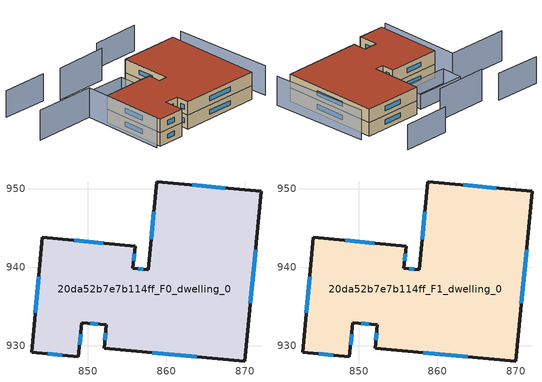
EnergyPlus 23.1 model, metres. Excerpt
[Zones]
20da52b7e7b114ff_F0_dwelling_0
 floor ground (EU_floor_Construction): 872.04,949.63 870,928 852.08,929.69 852.36,932.65 849.22,932.95 848.81,928.62 842.84,929.18 844.21,943.79 856.01,942.68 855.75,939.87 857.69,939.69 858.75,950.89 z0
 wall outside (EU_wall_Construction): 848.81,928.62 849.22,932.95 852.36,932.65 852.08,929.69 870,928 872.04,949.63 858.75,950.89 857.69,939.69 855.75,939.87 856.01,942.68 844.21,943.79 842.84,929.18 848.81,928.62 z0:3
 window (EU_Window_Construction): 848.95,930.1 849.08,931.47 / 844.88,928.99 846.77,928.81 / 843.74,938.79 843.31,934.18 / 851.97,943.06 848.25,943.41 / 855.84,940.83 855.92,941.72 / 857.03,939.75 856.41,939.81 / 858.39,947.05 858.05,943.52 / 867.49,950.06 863.3,950.46 / 870.7,935.4 871.34,942.23 / 858.21,929.11 863.86,928.57 / 852.26,931.64 852.17,930.7 / 850.29,932.85 851.28,932.75 z1.03:1.97
20da52b7e7b114ff_F1_dwelling_0
 floor to 20da52b7e7b114ff_F0_dwelling_0 (EU_floor_Construction): 872.04,949.63 870,928 852.08,929.69 852.36,932.65 849.22,932.95 848.81,928.62 842.84,929.18 844.21,943.79 856.01,942.68 855.75,939.87 857.69,939.69 858.75,950.89 z3
 wall outside (EU_wall_Construction): 848.81,928.62 849.22,932.95 852.36,932.65 852.08,929.69 870,928 872.04,949.63 858.75,950.89 857.69,939.69 855.75,939.87 856.01,942.68 844.21,943.79 842.84,929.18 848.81,928.62 z3:6
 window (EU_Window_Construction): 848.95,930.1 849.08,931.47 / 844.88,928.99 846.77,928.81 / 843.74,938.79 843.31,934.18 / 851.97,943.06 848.25,943.41 / 855.84,940.83 855.92,941.72 / 857.03,939.75 856.41,939.81 / 858.39,947.05 858.05,943.52 / 867.49,950.06 863.3,950.46 / 870.7,935.4 871.34,942.23 / 858.21,929.11 863.86,928.57 / 852.26,931.64 852.17,930.7 / 850.29,932.85 851.28,932.75 z4.03:4.97
 roof outside (EU_roof_Construction): 870,928 872.04,949.63 858.75,950.89 857.69,939.69 855.75,939.87 856.01,942.68 844.21,943.79 842.84,929.18 848.81,928.62 849.22,932.95 852.36,932.65 852.08,929.69 z6
shading: 873.01,927.11 874.22,949.37 z0:6.5; 830.08,949.34 843.82,947.96 / 843.82,947.96 841.95,929.38 z0:6.6; 845.59,951.25 856.48,950.08 / 856.48,950.08 855.97,945.38 / 855.97,945.38 845.08,946.54 / 845.08,946.54 845.59,951.25 z0:3.2; 871.87,959.23 861.26,960.17 z0:5.6; 843.77,959.61 833.57,960.76 z0:5.9; 857.91,956.17 846.2,957.2 z0:7
[Building]
EU S2 Campaign: North Axis=0; Terrain=City; Solar Distribution=FullExterior
[Site:Location]
Cape.Town.Intl.AP: Latitude=-33.965; Longitude=18.602; Time Zone=2; Elevation=46
[SizingPeriod:WeatherFileDays]
AnnualSizingPeriod: Begin Month=1; Begin Day of Month=1; End Month=12; End Day of Month=31; Day of Week for Start Day=Monday; Use Weather File Daylight Saving Period=No; Use Weather File Rain and Snow Indicators=No
[MATERIAL]
EU_InternalMass_Material: Roughness=MediumRough; Thickness=0.1; Conductivity=1; Density=1800; Specific Heat=900; Thermal Absorptance=0.9; Solar Absorptance=0.7; Visible Absorptance=0.7
[MATERIAL:NOMASS] Roughness=MediumRough; Thermal Absorptance=0.9; Solar Absorptance=0.7; Visible Absorptance=0.7
Name | Thermal Resistance
EU_wall_NoMass | 0.493876
EU_roof_NoMass | 0.449382
EU_floor_NoMass | 1.25
[WINDOWMATERIAL:SIMPLEGLAZINGSYSTEM]
EU_Window_SimpleGlazing: UFactor=4.4; Solar Heat Gain Coefficient=0.85; Visible Transmittance=0.85
[CONSTRUCTION]
EU_wall_Construction: EU_wall_NoMass
EU_roof_Construction: EU_roof_NoMass
EU_floor_Construction: EU_floor_NoMass
EU_Window_Construction: EU_Window_SimpleGlazing
EU_InternalMass_Construction: EU_InternalMass_Material
[ZONE] Type=1; Multiplier=1; Ceiling Height=autocalculate; Volume=1401.68; Floor Area=autocalculate; Part of Total Floor Area=Yes
20da52b7e7b114ff_F0_dwelling_0; 20da52b7e7b114ff_F1_dwelling_0
[INTERNALMASS] Construction=EU_InternalMass_Construction; Surface Area=467.226
Name | Zone or ZoneList
20da52b7e7b114ff_F0_dwelling_0_EU_InternalMass | 20da52b7e7b114ff_F0_dwelling_0
20da52b7e7b114ff_F1_dwelling_0_EU_InternalMass | 20da52b7e7b114ff_F1_dwelling_0
[OTHEREQUIPMENT] Fuel Type=Electricity; Design Level Calculation Method=Watts/Area; Power per Zone Floor Area=1; Fraction Latent=0; Fraction Radiant=0; Fraction Lost=0; Carbon Dioxide Generation Rate=0; EndUse Subcategory=EU_Step8_InternalGains
Name | Zone or ZoneList or Space or SpaceList | Schedule
EU_Step8_InternalGain_20da52b7e7b114ff_F0_dwelling_0_f000 | 20da52b7e7b114ff_F0_dwelling_0 | EU_Step8_GainSchedule_20da52b7e7b114ff_F0_dwelling_0_f000
EU_Step8_InternalGain_20da52b7e7b114ff_F1_dwelling_0_f000 | 20da52b7e7b114ff_F1_dwelling_0 | EU_Step8_GainSchedule_20da52b7e7b114ff_F1_dwelling_0_f000
[ZONEVENTILATION:DESIGNFLOWRATE] Schedule=EU_AlwaysOn; Design Flow Rate Calculation Method=AirChanges/Hour; Air Changes per Hour=0.64; Ventilation Type=Natural; Fan Pressure Rise=0; Fan Total Efficiency=1; Constant Term Coefficient=1; Temperature Term Coefficient=0; Velocity Term Coefficient=0; Velocity Squared Term Coefficient=0; Minimum Indoor Temperature=-100; Maximum Indoor Temperature=100; Delta Temperature=-100; Minimum Outdoor Temperature=-100; Maximum Outdoor Temperature=100; Maximum Wind Speed=40
Name | Zone or ZoneList or Space or SpaceList
EU_ConstantAir_20da52b7e7b114ff_F0_dwelling_0 | 20da52b7e7b114ff_F0_dwelling_0
EU_ConstantAir_20da52b7e7b114ff_F1_dwelling_0 | 20da52b7e7b114ff_F1_dwelling_0
[HVACTEMPLATE:THERMOSTAT] Constant Heating Setpoint=20; Constant Cooling Setpoint=50
EU_HeatOnly_20da52b7e7b114ff_F0_dwelling_0; EU_HeatOnly_20da52b7e7b114ff_F1_dwelling_0
[HVACTEMPLATE:ZONE:IDEALLOADSAIRSYSTEM] System Availability Schedule=EU_AlwaysOn; Maximum Heating Supply Air Temperature=50; Minimum Cooling Supply Air Temperature=13; Maximum Heating Supply Air Humidity Ratio=0.0156; Minimum Cooling Supply Air Humidity Ratio=0.0077; Heating Limit=NoLimit; Cooling Limit=NoLimit; Heating Availability Schedule=EU_AlwaysOn; Cooling Availability Schedule=EU_CoolingOff; Dehumidification Control Type=ConstantSensibleHeatRatio; Cooling Sensible Heat Ratio=0.7; Dehumidification Setpoint=60; Humidification Control Type=None; Humidification Setpoint=30; Outdoor Air Method=None; Outdoor Air Flow Rate per Person=0.00944; Outdoor Air Flow Rate per Zone Floor Area=0; Outdoor Air Flow Rate per Zone=0; Demand Controlled Ventilation Type=None; Outdoor Air Economizer Type=NoEconomizer; Heat Recovery Type=None; Sensible Heat Recovery Effectiveness=0.7; Latent Heat Recovery Effectiveness=0.65
Name | Template Thermostat
20da52b7e7b114ff_F0_dwelling_0 | EU_HeatOnly_20da52b7e7b114ff_F0_dwelling_0
20da52b7e7b114ff_F1_dwelling_0 | EU_HeatOnly_20da52b7e7b114ff_F1_dwelling_0
[SIZING:ZONE] Zone Cooling Design Supply Air Temperature Input Method=SupplyAirTemperature; Zone Cooling Design Supply Air Temperature=13; Zone Heating Design Supply Air Temperature Input Method=SupplyAirTemperature; Zone Heating Design Supply Air Temperature=50; Zone Cooling Design Supply Air Humidity Ratio=0.008; Zone Heating Design Supply Air Humidity Ratio=0.008; Cooling Design Air Flow Method=DesignDay; Cooling Design Air Flow Rate=0; Cooling Minimum Air Flow per Zone Floor Area=0.000762; Cooling Minimum Air Flow=0; Cooling Minimum Air Flow Fraction=0.2; Heating Design Air Flow Method=DesignDay; Heating Design Air Flow Rate=0; Heating Maximum Air Flow per Zone Floor Area=0.002032; Heating Maximum Air Flow=0.141576; Heating Maximum Air Flow Fraction=0.3; Account for Dedicated Outdoor Air System=No; Dedicated Outdoor Air System Control Strategy=NeutralSupplyAir; Dedicated Outdoor Air Low Setpoint Temperature for Design=autosize; Dedicated Outdoor Air High Setpoint Temperature for Design=autosize; Zone Load Sizing Method=Sensible Load Only No Latent Load; Zone Latent Cooling Design Supply Air Humidity Ratio Input Method=HumidityRatioDifference; Zone Cooling Design Supply Air Humidity Ratio Difference=0.005; Zone Latent Heating Design Supply Air Humidity Ratio Input Method=HumidityRatioDifference; Zone Humidification Design Supply Air Humidity Ratio Difference=0.005
20da52b7e7b114ff_F0_dwelling_0; 20da52b7e7b114ff_F1_dwelling_0
[SCHEDULE:CONSTANT]
Name | Hourly Value
EU_AlwaysOn | 1
EU_CoolingOff | 0
[SCHEDULE:FILE] Column Number=1; Rows to Skip at Top=0; Number of Hours of Data=8760; Column Separator=Comma; Interpolate to Timestep=No; Minutes per Item=60; Adjust Schedule for Daylight Savings=Yes
Name | File
EU_Step8_GainSchedule_20da52b7e7b114ff_F0_dwelling_0_f000 | ../../schedules/20da52b7e7b114ff/20da52b7e7b114ff_F0_dwelling_0_f000_gain.csv
EU_Step8_GainSchedule_20da52b7e7b114ff_F1_dwelling_0_f000 | ../../schedules/20da52b7e7b114ff/20da52b7e7b114ff_F1_dwelling_0_f000_gain.csv
